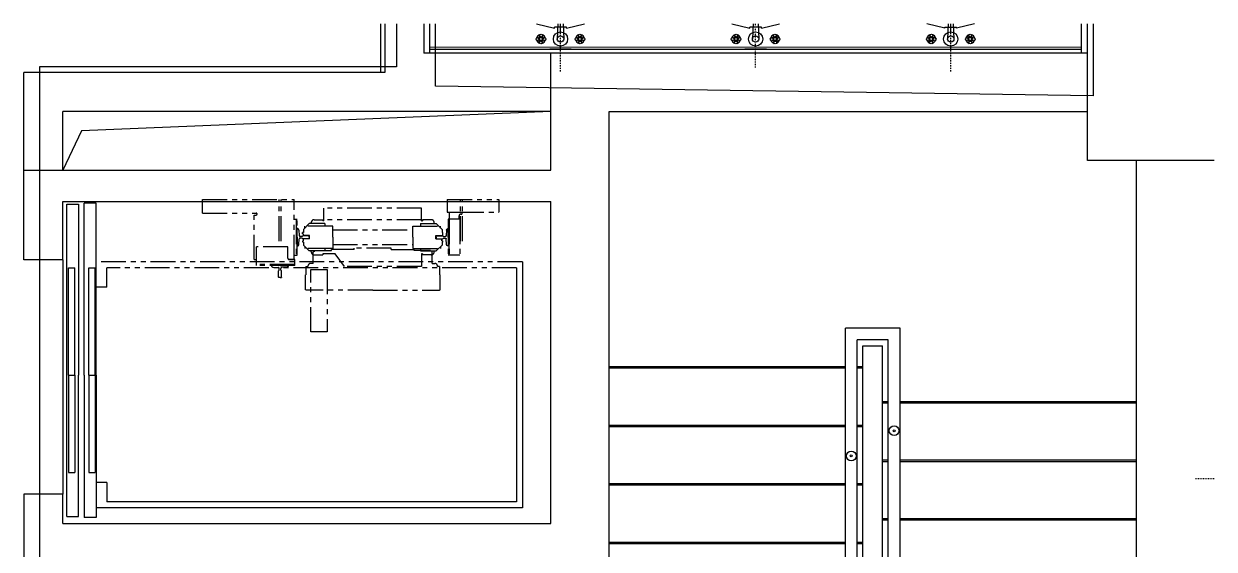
# Model space of a CAD drawing. Header units: millimetres. Extents: x 1372029 to 1392307, y -128194 to -100714.
# Drawn here: x 1385687 to 1391787, y -103406 to -100714 of the extents above; entities that cross this region are included whole.
import ezdxf

# ---------------------------------------------------------------- set-up
doc = ezdxf.new("R2010")
doc.units = ezdxf.units.MM
doc.linetypes.add('DASHDOT2', pattern=[12.7, 6.35, -3.175, 0, -3.175])
doc.linetypes.add('PHANTOMX2', pattern=[127, 63.5, -12.7, 12.7, -12.7, 12.7, -12.7])
for name, color, linetype in [('Baca', 7, 'Continuous'), ('Divar-komek', 7, 'Continuous'), ('Kafel', 7, 'Continuous'), ('Lift', 7, 'Continuous'), ('Meheccer', 7, 'Continuous'), ('Pillekan', 7, 'Continuous'), ('plita 2', 7, 'Continuous'), ('Santexnika', 7, 'Continuous'), ('sutun1', 7, 'Continuous')]:
    doc.layers.add(name, color=color, linetype=linetype)
doc.layers.add('Guzgu', color=165, linetype='Continuous', lineweight=5, true_color=0x385ca8)

msp = doc.modelspace()

# ---------------------------------------------------------------- linework, layer by layer
at = {"layer": 'Baca'}
msp.add_lwpolyline([(1388386.6, -101163.6), (1385982.6, -101261.6), (1385886.6, -101463.6)], dxfattribs=at)
at = {"layer": 'Divar-komek'}
for p, q in [((1387536.6, -100713.6), (1387536.6, -100963.6)), ((1387736.6, -100713.6), (1387736.6, -100863.6)), ((1388386.6, -100863.6), (1387736.6, -100863.6)), ((1387536.6, -100963.6), (1385686.6, -100963.6)), ((1385686.6, -101463.6), (1385686.6, -100963.6)), ((1388386.6, -101163.6), (1385886.6, -101163.6)), ((1385886.6, -101463.6), (1385886.6, -101163.6))]:
    msp.add_line(p, q, dxfattribs=at)
at = {"layer": 'Guzgu'}
msp.add_line((1391106.6, -100833.6), (1387766.6, -100833.6), dxfattribs=at)
at = {"layer": 'Kafel'}
for p, q in [((1387516.6, -100963.6), (1387516.6, -100713.6)), ((1387766.6, -100863.6), (1387766.6, -100713.6)), ((1391106.6, -100863.6), (1391106.6, -100713.6))]:
    msp.add_line(p, q, dxfattribs=at)
at = {"layer": 'Lift'}
for p, q in [((1386602.1, -101683.6), (1386602.1, -101613.6)), ((1385906.6, -101638.6), (1385966.6, -101638.6)), ((1385906.6, -103238.6), (1385906.6, -101638.6)), ((1385966.6, -101638.6), (1385966.6, -102513.6)), ((1386056.6, -101633.6), (1385996.6, -101633.6)), ((1385996.6, -102513.6), (1385996.6, -101633.6)), ((1386056.6, -102513.6), (1386056.6, -101633.6)), ((1385915.6, -102513.6), (1385915.6, -101963.6)), ((1385915.6, -101963.6), (1385947.6, -101963.6)), ((1385947.6, -102513.6), (1385947.6, -101963.6)), ((1386020.6, -101963.6), (1386052.6, -101963.6)), ((1386020.6, -102513.6), (1386020.6, -101963.6)), ((1386052.6, -102513.6), (1386052.6, -101963.6)), ((1386111.6, -102063.6), (1386111.6, -101963.6)), ((1388211.6, -101963.6), (1388211.6, -103163.6)), ((1388241.6, -101932.6), (1388241.6, -103194.6)), ((1386111.6, -102063.6), (1386056.6, -102063.6)), ((1385915.6, -102513.6), (1385915.6, -103013.6)), ((1385915.6, -102513.6), (1385947.6, -102513.6)), ((1385947.6, -102513.6), (1385947.6, -103013.6)), ((1385966.6, -103238.6), (1385966.6, -102513.6)), ((1385996.6, -102513.6), (1385996.6, -103243.6)), ((1386020.6, -102513.6), (1386052.6, -102513.6)), ((1386020.6, -102513.6), (1386020.6, -103013.6)), ((1386052.6, -102513.6), (1386052.6, -103013.6)), ((1386056.6, -102513.6), (1386056.6, -103243.6)), ((1385915.6, -103013.6), (1385947.6, -103013.6)), ((1386020.6, -103013.6), (1386052.6, -103013.6)), ((1386111.6, -103063.6), (1386056.6, -103063.6)), ((1386111.6, -103063.6), (1386111.6, -103163.6)), ((1388241.6, -103194.6), (1386056.6, -103194.6)), ((1388211.6, -103163.6), (1386111.6, -103163.6)), ((1385906.6, -103238.6), (1385966.6, -103238.6)), ((1386056.6, -103243.6), (1385996.6, -103243.6))]:
    msp.add_line(p, q, dxfattribs=at)
at = {"layer": 'Lift', "linetype": 'PHANTOMX2', "ltscale": 2}
for p, q in [((1386602.1, -101613.6), (1387072.1, -101613.6)), ((1386994.6, -101826.9), (1386994.6, -101613.6)), ((1387004.6, -101826.9), (1387004.6, -101613.6)), ((1387072.1, -101921.6), (1387072.1, -101613.6)), ((1387856.6, -101613.6), (1387856.6, -101678.6)), ((1387856.6, -101613.6), (1388121.6, -101613.6)), ((1387924.6, -101826.9), (1387924.6, -101613.6)), ((1387934.6, -101826.9), (1387934.6, -101613.6)), ((1388121.6, -101613.6), (1388121.6, -101678.6)), ((1386602.1, -101683.6), (1386877.1, -101683.6)), ((1387724.6, -101657.6), (1387224.6, -101657.6)), ((1387224.6, -101723.6), (1387224.6, -101657.6)), ((1387724.6, -101723.6), (1387724.6, -101657.6)), ((1387856.6, -101678.6), (1387866.6, -101678.6)), ((1387866.6, -101678.6), (1387866.6, -101715.1)), ((1387866.6, -101678.6), (1387916.6, -101678.6)), ((1387916.6, -101678.6), (1388121.6, -101678.6)), ((1387931.6, -101678.6), (1387931.6, -101688.6)), ((1386867.1, -101693.6), (1386877.1, -101693.6)), ((1386867.1, -101921.6), (1386867.1, -101693.6)), ((1387072.1, -101715.1), (1387087.6, -101715.1)), ((1387083.1, -101715.1), (1387083.1, -101900.1)), ((1387087.6, -101900.1), (1387087.6, -101715.1)), ((1387119.6, -101767.6), (1387149.6, -101737.6)), ((1387229.6, -101737.6), (1387149.6, -101737.6)), ((1387159.6, -101737.6), (1387159.6, -101732.6)), ((1387174.6, -101717.6), (1387219.6, -101717.6)), ((1387219.6, -101717.6), (1387219.6, -101723.6)), ((1387224.6, -101723.6), (1387219.6, -101723.6)), ((1387724.6, -101717.6), (1387224.6, -101717.6)), ((1387224.6, -101723.6), (1387224.6, -101717.6)), ((1387229.6, -101737.6), (1387229.6, -101750.1)), ((1387719.6, -101737.6), (1387719.6, -101750.1)), ((1387719.6, -101737.6), (1387799.6, -101737.6)), ((1387724.6, -101723.6), (1387724.6, -101717.6)), ((1387724.6, -101723.6), (1387729.6, -101723.6)), ((1387729.6, -101717.6), (1387729.6, -101723.6)), ((1387774.6, -101717.6), (1387729.6, -101717.6)), ((1387789.6, -101737.6), (1387789.6, -101732.6)), ((1387829.6, -101767.6), (1387799.6, -101737.6)), ((1387861.6, -101715.1), (1387861.6, -101900.1)), ((1387866.6, -101715.1), (1387861.6, -101715.1)), ((1387866.1, -101900.1), (1387866.1, -101715.1)), ((1387916.6, -101715.1), (1387866.6, -101715.1)), ((1387866.6, -101715.1), (1387866.6, -101897.6)), ((1387916.6, -101698.6), (1387916.6, -101715.1)), ((1387921.6, -101715.1), (1387916.6, -101715.1)), ((1387921.6, -101715.1), (1387921.6, -101900.1)), ((1387926.6, -101688.6), (1387931.6, -101688.6)), ((1387087.6, -101807.6), (1387087.6, -101763.1)), ((1387087.6, -101763.1), (1387088.1, -101763.1)), ((1387087.6, -101807.6), (1387087.6, -101852.1)), ((1387096.1, -101770.5), (1387098.3, -101799)), ((1387112.2, -101803.6), (1387103.3, -101803.6)), ((1387116.2, -101799.7), (1387112.2, -101803.6)), ((1387119.6, -101783.1), (1387114.6, -101783.1)), ((1387114.6, -101789.1), (1387114.6, -101783.1)), ((1387117.6, -101789.1), (1387114.6, -101789.1)), ((1387148.6, -101799.7), (1387116.2, -101799.7)), ((1387117.6, -101789.1), (1387117.6, -101799.1)), ((1387150.6, -101799.1), (1387117.6, -101799.1)), ((1387119.6, -101767.6), (1387119.6, -101783.1)), ((1387269.6, -101750.1), (1387126.6, -101750.1)), ((1387126.6, -101760.6), (1387126.6, -101750.1)), ((1387148.6, -101799.7), (1387149.6, -101800.7)), ((1387149.6, -101807.6), (1387149.6, -101800.7)), ((1387149.6, -101807.6), (1387149.6, -101814.6)), ((1387150.6, -101816.1), (1387150.6, -101799.1)), ((1387269.6, -101807.6), (1387269.6, -101750.1)), ((1387269.6, -101770.1), (1387679.6, -101770.1)), ((1387269.6, -101807.6), (1387269.6, -101865.1)), ((1387679.6, -101807.6), (1387679.6, -101750.1)), ((1387679.6, -101750.1), (1387822.6, -101750.1)), ((1387679.6, -101807.6), (1387679.6, -101865.1)), ((1387798.6, -101799.1), (1387831.6, -101799.1)), ((1387798.6, -101816.1), (1387798.6, -101799.1)), ((1387800.6, -101799.7), (1387799.6, -101800.7)), ((1387799.6, -101807.6), (1387799.6, -101800.7)), ((1387799.6, -101807.6), (1387799.6, -101814.6)), ((1387800.6, -101799.7), (1387833, -101799.7)), ((1387822.6, -101760.6), (1387822.6, -101750.1)), ((1387829.6, -101767.6), (1387829.6, -101783.1)), ((1387829.6, -101783.1), (1387834.6, -101783.1)), ((1387831.6, -101789.1), (1387831.6, -101799.1)), ((1387831.6, -101789.1), (1387834.6, -101789.1)), ((1387833, -101799.7), (1387836.9, -101803.6)), ((1387834.6, -101789.1), (1387834.6, -101783.1)), ((1387836.9, -101803.6), (1387845.9, -101803.6)), ((1387853.1, -101770.5), (1387850.8, -101799)), ((1387861.6, -101763.1), (1387861.1, -101763.1)), ((1387861.6, -101807.6), (1387861.6, -101763.1)), ((1387861.6, -101807.6), (1387861.6, -101852.1)), ((1387039.6, -101856.6), (1386879.6, -101856.6)), ((1386879.6, -101951.6), (1386879.6, -101856.6)), ((1387039.6, -101914.6), (1387039.6, -101856.6)), ((1387087.6, -101852.1), (1387088.1, -101852.1)), ((1387096.1, -101844.8), (1387098.3, -101816.2)), ((1387112.2, -101811.6), (1387103.3, -101811.6)), ((1387116.2, -101815.6), (1387112.2, -101811.6)), ((1387120.6, -101826.1), (1387115.6, -101826.1)), ((1387115.6, -101832.1), (1387115.6, -101826.1)), ((1387119.6, -101832.1), (1387115.6, -101832.1)), ((1387148.6, -101815.6), (1387116.2, -101815.6)), ((1387119.6, -101832.1), (1387119.6, -101847.6)), ((1387119.6, -101847.6), (1387149.6, -101877.6)), ((1387150.6, -101816.1), (1387120.6, -101816.1)), ((1387120.6, -101822.6), (1387120.6, -101816.1)), ((1387120.6, -101826.1), (1387120.6, -101822.6)), ((1387126.6, -101854.6), (1387126.6, -101865.1)), ((1387269.6, -101865.1), (1387126.6, -101865.1)), ((1387148.6, -101815.6), (1387149.6, -101814.6)), ((1387229.6, -101865.1), (1387229.6, -101877.6)), ((1387269.6, -101845.1), (1387679.6, -101845.1)), ((1387569.6, -101862.6), (1387379.6, -101862.6)), ((1387379.6, -101870.6), (1387379.6, -101862.6)), ((1387569.6, -101870.6), (1387569.6, -101862.6)), ((1387679.6, -101865.1), (1387822.6, -101865.1)), ((1387719.6, -101865.1), (1387719.6, -101877.6)), ((1387798.6, -101816.1), (1387828.6, -101816.1)), ((1387800.6, -101815.6), (1387799.6, -101814.6)), ((1387829.6, -101847.6), (1387799.6, -101877.6)), ((1387800.6, -101815.6), (1387833, -101815.6)), ((1387822.6, -101854.6), (1387822.6, -101865.1)), ((1387828.6, -101822.6), (1387828.6, -101816.1)), ((1387828.6, -101826.1), (1387828.6, -101822.6)), ((1387828.6, -101826.1), (1387833.6, -101826.1)), ((1387829.6, -101832.1), (1387829.6, -101847.6)), ((1387829.6, -101832.1), (1387833.6, -101832.1)), ((1387833, -101815.6), (1387836.9, -101811.6)), ((1387833.6, -101832.1), (1387833.6, -101826.1)), ((1387836.9, -101811.6), (1387845.9, -101811.6)), ((1387853.1, -101844.8), (1387850.8, -101816.2)), ((1387861.6, -101852.1), (1387861.1, -101852.1)), ((1386867.1, -101921.6), (1386879.6, -101921.6)), ((1387074.6, -101921.6), (1387046.6, -101921.6)), ((1387047.1, -101921.6), (1387072.1, -101921.6)), ((1387072.1, -101900.1), (1387087.6, -101900.1)), ((1387074.6, -101951.6), (1387074.6, -101921.6)), ((1387229.6, -101877.6), (1387149.6, -101877.6)), ((1387159.6, -101882.6), (1387159.6, -101877.6)), ((1387169.6, -101941.6), (1387169.6, -101884.1)), ((1387174.6, -101879.1), (1387178.7, -101879.1)), ((1387174.6, -101897.6), (1387219.6, -101897.6)), ((1387178.7, -101875.6), (1387178.7, -101879.1)), ((1387178.7, -101875.6), (1387262.7, -101875.6)), ((1387282.4, -101891.6), (1387219.6, -101891.6)), ((1387219.6, -101891.6), (1387219.6, -101897.6)), ((1387262.7, -101871.1), (1387263.2, -101870.6)), ((1387262.7, -101875.6), (1387262.7, -101871.1)), ((1387379.6, -101870.6), (1387263.2, -101870.6)), ((1387329.6, -101957.6), (1387282.4, -101891.6)), ((1387569.6, -101870.6), (1387686, -101870.6)), ((1387686.5, -101871.1), (1387686, -101870.6)), ((1387686.5, -101875.6), (1387686.5, -101871.1)), ((1387770.5, -101875.6), (1387686.5, -101875.6)), ((1387719.6, -101877.6), (1387799.6, -101877.6)), ((1387724.6, -101891.6), (1387724.6, -101957.6)), ((1387729.6, -101891.6), (1387724.6, -101891.6)), ((1387729.6, -101891.6), (1387729.6, -101897.6)), ((1387774.6, -101897.6), (1387729.6, -101897.6)), ((1387770.5, -101875.6), (1387770.5, -101879.1)), ((1387774.6, -101879.1), (1387770.5, -101879.1)), ((1387779.6, -101941.6), (1387779.6, -101884.1)), ((1387789.6, -101882.6), (1387789.6, -101877.6)), ((1387921.6, -101900.1), (1387861.6, -101900.1)), ((1388241.6, -101932.6), (1386056.6, -101932.6)), ((1388211.6, -101963.6), (1386111.6, -101963.6)), ((1387074.6, -101947.1), (1386879.6, -101947.1)), ((1387074.6, -101951.6), (1386879.6, -101951.6)), ((1386999.6, -101951.6), (1386955.1, -101951.6)), ((1386955.1, -101951.6), (1386955.1, -101952.2)), ((1386962.5, -101960.1), (1386991, -101962.4)), ((1386991.6, -101980.2), (1386995.6, -101976.3)), ((1386991.6, -102012.6), (1386991.6, -101980.2)), ((1386995.6, -101976.3), (1386995.6, -101967.4)), ((1386999.6, -101951.6), (1387044.1, -101951.6)), ((1387003.6, -101976.3), (1387003.6, -101967.4)), ((1387007.5, -101980.2), (1387003.6, -101976.3)), ((1387007.5, -102012.6), (1387007.5, -101980.2)), ((1387036.7, -101960.1), (1387008.2, -101962.4)), ((1387044.1, -101951.6), (1387044.1, -101952.2)), ((1387132.6, -101956.6), (1387132.6, -101981.3)), ((1387132.6, -101956.6), (1387142.1, -101956.6)), ((1387132.6, -101981.3), (1387132.6, -101999.3)), ((1387169.6, -101941.6), (1387157.1, -101941.6)), ((1387724.6, -101957.6), (1387329.6, -101957.6)), ((1387779.6, -101941.6), (1387792.1, -101941.6)), ((1387816.6, -101956.6), (1387807.1, -101956.6)), ((1387816.6, -101956.6), (1387816.6, -101981.3)), ((1387816.6, -101981.3), (1387816.6, -101999.3)), ((1386991.6, -102012.6), (1386992.6, -102013.6)), ((1386999.6, -102013.6), (1386992.6, -102013.6)), ((1386999.6, -102013.6), (1387006.5, -102013.6)), ((1387007.5, -102012.6), (1387006.5, -102013.6)), ((1387132.6, -101999.3), (1387129.6, -101999.3)), ((1387129.6, -102076.3), (1387129.6, -101999.3)), ((1387816.6, -101999.3), (1387819.6, -101999.3)), ((1387819.6, -102076.3), (1387819.6, -101999.3)), ((1387132.6, -102076.3), (1387129.6, -102076.3)), ((1387132.6, -102076.3), (1387132.6, -102079.3)), ((1387474.6, -102079.3), (1387132.6, -102079.3)), ((1387474.6, -102079.3), (1387816.6, -102079.3)), ((1387816.6, -102076.3), (1387816.6, -102079.3)), ((1387816.6, -102076.3), (1387819.6, -102076.3))]:
    msp.add_line(p, q, dxfattribs=at)
msp.add_lwpolyline([(1387158.1, -102292.6), (1387158.1, -101972.6), (1387241.1, -101972.6), (1387241.1, -102292.6)], close=True, dxfattribs=at)
for centre, radius, start, end in [((1386877.1, -101688.6), 5, -90, 90), ((1387174.6, -101732.6), 15, 109.47122, 180), ((1387174.6, -101732.6), 15, 90, 109.47122), ((1387774.6, -101732.6), 15, 0, 90), ((1387926.6, -101698.6), 10, 90, 180), ((1387088.1, -101771.1), 8, 4.51769, 90), ((1387103.3, -101798.6), 5, -175.48231, -90), ((1387088.1, -101844.1), 8, -90, -4.51769), ((1387103.3, -101816.6), 5, 90, 175.48231), ((1387046.6, -101914.6), 7, 180, -90), ((1387174.6, -101882.6), 15, 180, -109.47122), ((1387174.6, -101884.1), 5, 90, 180), ((1387174.6, -101882.6), 15, -109.47122, -90), ((1387774.6, -101884.1), 5, 0, 90), ((1387774.6, -101882.6), 15, -90, 0), ((1386963.1, -101952.2), 8, 180, -94.51769), ((1386990.6, -101967.4), 5, 0, 85.48231), ((1387008.6, -101967.4), 5, 94.51769, 180), ((1387036.1, -101952.2), 8, -85.48231, 0), ((1387157.1, -101956.6), 15, 90, 180), ((1387792.1, -101956.6), 15, 0, 90)]:
    msp.add_arc(centre, radius, start, end, dxfattribs=at)
at = {"layer": 'Lift', "linetype": 'PHANTOMX2', "ltscale": 2, "extrusion": (0, 0, -1)}
for centre, major_axis, start_param, end_param in [((1387845.9, -101798.6), (3.54, -3.54), 5.576636, 0.785398), ((1387861.1, -101771.1), (5.66, -5.66), 2.435043, 3.926991), ((1387845.9, -101816.6), (-3.54, -3.54), 2.356194, 3.848142), ((1387861.1, -101844.1), (5.66, -5.66), 0.785398, 2.277346)]:
    msp.add_ellipse(centre, major_axis=major_axis, ratio=1, start_param=start_param, end_param=end_param, dxfattribs=at)
at = {"layer": 'Meheccer'}
for p, q in [((1387766.6, -100843.6), (1391106.6, -100843.6)), ((1389896.6, -104435.5), (1389896.6, -102273.6)), ((1390176.6, -102273.6), (1389896.6, -102273.6)), ((1390176.6, -106153.6), (1390176.6, -102273.6)), ((1389956.6, -104388.1), (1389956.6, -102333.6)), ((1390116.6, -102333.6), (1389956.6, -102333.6)), ((1390116.6, -106093.6), (1390116.6, -102333.6))]:
    msp.add_line(p, q, dxfattribs=at)
for centre, radius in [((1390146.6, -102798.8), 25), ((1390146.6, -102798.8), 5), ((1389926.6, -102928.1), 25), ((1389926.6, -102928.1), 5)]:
    msp.add_circle(centre, radius, dxfattribs=at)
at = {"layer": 'Pillekan'}
for p, q in [((1389986.6, -104364.5), (1389986.6, -102363.6)), ((1389986.6, -102363.6), (1390086.6, -102363.6)), ((1390086.6, -106063.6), (1390086.6, -102363.6)), ((1389896.6, -102471.4), (1388686.6, -102471.4)), ((1389896.6, -102478.5), (1388686.6, -102478.5)), ((1389986.6, -102471.4), (1389956.6, -102471.4)), ((1389986.6, -102478.5), (1389956.6, -102478.5)), ((1390086.6, -102648.8), (1390116.6, -102648.8)), ((1390086.6, -102655.9), (1390116.6, -102655.9)), ((1390176.6, -102648.8), (1391386.6, -102648.8)), ((1390176.6, -102655.9), (1391386.6, -102655.9)), ((1389896.6, -102771.4), (1388686.6, -102771.4)), ((1389896.6, -102778.5), (1388686.6, -102778.5)), ((1389986.6, -102771.4), (1389956.6, -102771.4)), ((1389986.6, -102778.5), (1389956.6, -102778.5)), ((1390086.6, -102948.8), (1390116.6, -102948.8)), ((1390086.6, -102955.9), (1390116.6, -102955.9)), ((1390176.6, -102948.8), (1391386.6, -102948.8)), ((1390176.6, -102955.9), (1391386.6, -102955.9)), ((1389896.6, -103071.4), (1388686.6, -103071.4)), ((1389896.6, -103078.5), (1388686.6, -103078.5)), ((1389986.6, -103071.4), (1389956.6, -103071.4)), ((1389986.6, -103078.5), (1389956.6, -103078.5)), ((1390086.6, -103248.8), (1390116.6, -103248.8)), ((1390086.6, -103255.9), (1390116.6, -103255.9)), ((1390176.6, -103248.8), (1391386.6, -103248.8)), ((1390176.6, -103255.9), (1391386.6, -103255.9)), ((1389896.6, -103371.4), (1388686.6, -103371.4)), ((1389896.6, -103378.5), (1388686.6, -103378.5)), ((1389986.6, -103371.4), (1389956.6, -103371.4)), ((1389986.6, -103378.5), (1389956.6, -103378.5))]:
    msp.add_line(p, q, dxfattribs=at)
at = {"layer": 'plita 2'}
msp.add_line((1385886.6, -101923.6), (1385886.6, -103123.6), dxfattribs=at)
at = {"layer": 'Santexnika'}
for p, q in [((1388466.7, -100731.4), (1388406.5, -100731.4)), ((1388406.5, -100735.8), (1388406.5, -100731.4)), ((1388466.7, -100731.4), (1388406.5, -100731.4)), ((1388406.5, -100735.8), (1388406.5, -100731.4)), ((1388466.7, -100731.4), (1388406.5, -100731.4)), ((1388406.5, -100735.8), (1388406.5, -100731.4)), ((1388466.7, -100731.4), (1388406.5, -100731.4)), ((1388406.5, -100735.8), (1388406.5, -100731.4)), ((1388466.7, -100731.4), (1388406.5, -100731.4)), ((1388406.5, -100735.8), (1388406.5, -100731.4)), ((1388466.7, -100731.4), (1388406.5, -100731.4)), ((1388406.5, -100735.8), (1388406.5, -100731.4)), ((1388466.7, -100731.4), (1388406.5, -100731.4)), ((1388406.5, -100735.8), (1388406.5, -100731.4)), ((1388466.7, -100731.4), (1388406.5, -100731.4)), ((1388406.5, -100735.8), (1388406.5, -100731.4)), ((1388423.5, -100713.6), (1388420.1, -100791.6)), ((1388423.5, -100713.6), (1388420.1, -100791.6)), ((1388423.5, -100713.6), (1388420.1, -100791.6)), ((1388423.5, -100713.6), (1388420.1, -100791.6)), ((1388423.5, -100713.6), (1388420.1, -100791.6)), ((1388423.5, -100713.6), (1388420.1, -100791.6)), ((1388423.5, -100713.6), (1388420.1, -100791.6)), ((1388423.5, -100713.6), (1388420.1, -100791.6)), ((1388449.7, -100713.6), (1388453.1, -100791.6)), ((1388449.7, -100713.6), (1388453.1, -100791.6)), ((1388449.7, -100713.6), (1388453.1, -100791.6)), ((1388449.7, -100713.6), (1388453.1, -100791.6)), ((1388449.7, -100713.6), (1388453.1, -100791.6)), ((1388449.7, -100713.6), (1388453.1, -100791.6)), ((1388449.7, -100713.6), (1388453.1, -100791.6)), ((1388449.7, -100713.6), (1388453.1, -100791.6)), ((1388466.7, -100735.8), (1388466.7, -100731.4)), ((1388466.7, -100735.8), (1388466.7, -100731.4)), ((1388466.7, -100735.8), (1388466.7, -100731.4)), ((1388466.7, -100735.8), (1388466.7, -100731.4)), ((1388466.7, -100735.8), (1388466.7, -100731.4)), ((1388466.7, -100735.8), (1388466.7, -100731.4)), ((1388466.7, -100735.8), (1388466.7, -100731.4)), ((1388466.7, -100735.8), (1388466.7, -100731.4)), ((1389466.7, -100731.4), (1389406.5, -100731.4)), ((1389406.5, -100735.8), (1389406.5, -100731.4)), ((1389466.7, -100731.4), (1389406.5, -100731.4)), ((1389406.5, -100735.8), (1389406.5, -100731.4)), ((1389466.7, -100731.4), (1389406.5, -100731.4)), ((1389406.5, -100735.8), (1389406.5, -100731.4)), ((1389466.7, -100731.4), (1389406.5, -100731.4)), ((1389406.5, -100735.8), (1389406.5, -100731.4)), ((1389466.7, -100731.4), (1389406.5, -100731.4)), ((1389406.5, -100735.8), (1389406.5, -100731.4)), ((1389466.7, -100731.4), (1389406.5, -100731.4)), ((1389406.5, -100735.8), (1389406.5, -100731.4)), ((1389466.7, -100731.4), (1389406.5, -100731.4)), ((1389406.5, -100735.8), (1389406.5, -100731.4)), ((1389466.7, -100731.4), (1389406.5, -100731.4)), ((1389406.5, -100735.8), (1389406.5, -100731.4)), ((1389423.5, -100713.6), (1389420.1, -100791.6)), ((1389423.5, -100713.6), (1389420.1, -100791.6)), ((1389423.5, -100713.6), (1389420.1, -100791.6)), ((1389423.5, -100713.6), (1389420.1, -100791.6)), ((1389423.5, -100713.6), (1389420.1, -100791.6)), ((1389423.5, -100713.6), (1389420.1, -100791.6)), ((1389423.5, -100713.6), (1389420.1, -100791.6)), ((1389423.5, -100713.6), (1389420.1, -100791.6)), ((1389449.7, -100713.6), (1389453.1, -100791.6)), ((1389449.7, -100713.6), (1389453.1, -100791.6)), ((1389449.7, -100713.6), (1389453.1, -100791.6)), ((1389449.7, -100713.6), (1389453.1, -100791.6)), ((1389449.7, -100713.6), (1389453.1, -100791.6)), ((1389449.7, -100713.6), (1389453.1, -100791.6)), ((1389449.7, -100713.6), (1389453.1, -100791.6)), ((1389449.7, -100713.6), (1389453.1, -100791.6)), ((1389466.7, -100735.8), (1389466.7, -100731.4)), ((1389466.7, -100735.8), (1389466.7, -100731.4)), ((1389466.7, -100735.8), (1389466.7, -100731.4)), ((1389466.7, -100735.8), (1389466.7, -100731.4)), ((1389466.7, -100735.8), (1389466.7, -100731.4)), ((1389466.7, -100735.8), (1389466.7, -100731.4)), ((1389466.7, -100735.8), (1389466.7, -100731.4)), ((1389466.7, -100735.8), (1389466.7, -100731.4)), ((1390406.5, -100731.4), (1390466.7, -100731.4)), ((1390406.5, -100735.8), (1390406.5, -100731.4)), ((1390406.5, -100731.4), (1390466.7, -100731.4)), ((1390406.5, -100735.8), (1390406.5, -100731.4)), ((1390406.5, -100731.4), (1390466.7, -100731.4)), ((1390406.5, -100735.8), (1390406.5, -100731.4)), ((1390406.5, -100731.4), (1390466.7, -100731.4)), ((1390406.5, -100735.8), (1390406.5, -100731.4)), ((1390406.5, -100731.4), (1390466.7, -100731.4)), ((1390406.5, -100735.8), (1390406.5, -100731.4)), ((1390406.5, -100731.4), (1390466.7, -100731.4)), ((1390406.5, -100735.8), (1390406.5, -100731.4)), ((1390406.5, -100731.4), (1390466.7, -100731.4)), ((1390406.5, -100735.8), (1390406.5, -100731.4)), ((1390406.5, -100731.4), (1390466.7, -100731.4)), ((1390406.5, -100735.8), (1390406.5, -100731.4)), ((1390423.5, -100713.6), (1390420.1, -100791.6)), ((1390423.5, -100713.6), (1390420.1, -100791.6)), ((1390423.5, -100713.6), (1390420.1, -100791.6)), ((1390423.5, -100713.6), (1390420.1, -100791.6)), ((1390423.5, -100713.6), (1390420.1, -100791.6)), ((1390423.5, -100713.6), (1390420.1, -100791.6)), ((1390423.5, -100713.6), (1390420.1, -100791.6)), ((1390423.5, -100713.6), (1390420.1, -100791.6)), ((1390449.7, -100713.6), (1390453.1, -100791.6)), ((1390449.7, -100713.6), (1390453.1, -100791.6)), ((1390449.7, -100713.6), (1390453.1, -100791.6)), ((1390449.7, -100713.6), (1390453.1, -100791.6)), ((1390449.7, -100713.6), (1390453.1, -100791.6)), ((1390449.7, -100713.6), (1390453.1, -100791.6)), ((1390449.7, -100713.6), (1390453.1, -100791.6)), ((1390449.7, -100713.6), (1390453.1, -100791.6)), ((1390466.7, -100735.8), (1390466.7, -100731.4)), ((1390466.7, -100735.8), (1390466.7, -100731.4)), ((1390466.7, -100735.8), (1390466.7, -100731.4)), ((1390466.7, -100735.8), (1390466.7, -100731.4)), ((1390466.7, -100735.8), (1390466.7, -100731.4)), ((1390466.7, -100735.8), (1390466.7, -100731.4)), ((1390466.7, -100735.8), (1390466.7, -100731.4)), ((1390466.7, -100735.8), (1390466.7, -100731.4)), ((1388325, -100796), (1388328.9, -100796)), ((1388325.5, -100788.2), (1388328.9, -100788.2)), ((1388328.9, -100799.3), (1388328.9, -100784)), ((1388344.2, -100784), (1388328.9, -100784)), ((1388344.2, -100799.3), (1388328.9, -100799.3)), ((1388333.1, -100780.1), (1388333.1, -100784)), ((1388333.1, -100802.3), (1388333.1, -100799.3)), ((1388340.9, -100780.5), (1388340.9, -100784)), ((1388340.9, -100803.9), (1388340.9, -100799.3)), ((1388344.2, -100799.3), (1388344.2, -100784)), ((1388347.7, -100788.2), (1388344.2, -100788.2)), ((1388348.2, -100796), (1388344.2, -100796)), ((1388525, -100796), (1388528.9, -100796)), ((1388525.5, -100788.2), (1388528.9, -100788.2)), ((1388528.9, -100799.3), (1388528.9, -100784)), ((1388528.9, -100784), (1388544.2, -100784)), ((1388528.9, -100799.3), (1388544.2, -100799.3)), ((1388532.3, -100780.5), (1388532.3, -100784)), ((1388532.3, -100803.9), (1388532.3, -100799.3)), ((1388540.1, -100780.1), (1388540.1, -100784)), ((1388540.1, -100802.3), (1388540.1, -100799.3)), ((1388544.2, -100799.3), (1388544.2, -100784)), ((1388547.7, -100788.2), (1388544.2, -100788.2)), ((1388548.2, -100796), (1388544.2, -100796)), ((1389325, -100796), (1389328.9, -100796)), ((1389325.5, -100788.2), (1389328.9, -100788.2)), ((1389328.9, -100799.3), (1389328.9, -100784)), ((1389344.2, -100784), (1389328.9, -100784)), ((1389344.2, -100799.3), (1389328.9, -100799.3)), ((1389333.1, -100780.1), (1389333.1, -100784)), ((1389333.1, -100802.3), (1389333.1, -100799.3)), ((1389340.9, -100780.5), (1389340.9, -100784)), ((1389340.9, -100803.9), (1389340.9, -100799.3)), ((1389344.2, -100799.3), (1389344.2, -100784)), ((1389347.7, -100788.2), (1389344.2, -100788.2)), ((1389348.2, -100796), (1389344.2, -100796)), ((1389525, -100796), (1389528.9, -100796)), ((1389525.5, -100788.2), (1389528.9, -100788.2)), ((1389528.9, -100799.3), (1389528.9, -100784)), ((1389528.9, -100784), (1389544.2, -100784)), ((1389528.9, -100799.3), (1389544.2, -100799.3)), ((1389532.3, -100780.5), (1389532.3, -100784)), ((1389532.3, -100803.9), (1389532.3, -100799.3)), ((1389540.1, -100780.1), (1389540.1, -100784)), ((1389540.1, -100802.3), (1389540.1, -100799.3)), ((1389544.2, -100799.3), (1389544.2, -100784)), ((1389547.7, -100788.2), (1389544.2, -100788.2)), ((1389548.2, -100796), (1389544.2, -100796)), ((1390325, -100796), (1390328.9, -100796)), ((1390325.5, -100788.2), (1390328.9, -100788.2)), ((1390328.9, -100799.3), (1390328.9, -100784)), ((1390344.2, -100784), (1390328.9, -100784)), ((1390344.2, -100799.3), (1390328.9, -100799.3)), ((1390333.1, -100780.1), (1390333.1, -100784)), ((1390333.1, -100802.3), (1390333.1, -100799.3)), ((1390340.9, -100780.5), (1390340.9, -100784)), ((1390340.9, -100803.9), (1390340.9, -100799.3)), ((1390344.2, -100799.3), (1390344.2, -100784)), ((1390347.7, -100788.2), (1390344.2, -100788.2)), ((1390348.2, -100796), (1390344.2, -100796)), ((1390525, -100796), (1390528.9, -100796)), ((1390525.5, -100788.2), (1390528.9, -100788.2)), ((1390528.9, -100799.3), (1390528.9, -100784)), ((1390528.9, -100784), (1390544.2, -100784)), ((1390528.9, -100799.3), (1390544.2, -100799.3)), ((1390532.3, -100780.5), (1390532.3, -100784)), ((1390532.3, -100803.9), (1390532.3, -100799.3)), ((1390540.1, -100780.1), (1390540.1, -100784)), ((1390540.1, -100802.3), (1390540.1, -100799.3)), ((1390544.2, -100799.3), (1390544.2, -100784)), ((1390547.7, -100788.2), (1390544.2, -100788.2)), ((1390548.2, -100796), (1390544.2, -100796)), ((1388492.3, -100843.6), (1388382.2, -100843.6)), ((1389492.3, -100843.6), (1389382.2, -100843.6)), ((1390380.8, -100843.6), (1390491, -100843.6))]:
    msp.add_line(p, q, dxfattribs=at)
at = {"layer": 'Santexnika', "color": 26, "linetype": 'DASHDOT2', "true_color": 0x791e15}
for p, q in [((1388436.6, -100958), (1388436.6, -100713.6)), ((1388436.6, -100958), (1388436.6, -100713.6)), ((1388436.6, -100958), (1388436.6, -100713.6)), ((1388436.6, -100958), (1388436.6, -100713.6)), ((1388436.6, -100958), (1388436.6, -100713.6)), ((1388436.6, -100958), (1388436.6, -100713.6)), ((1388436.6, -100958), (1388436.6, -100713.6)), ((1388436.6, -100958), (1388436.6, -100713.6)), ((1389436.6, -100938), (1389436.6, -100713.6)), ((1389436.6, -100938), (1389436.6, -100713.6)), ((1389436.6, -100938), (1389436.6, -100713.6)), ((1389436.6, -100938), (1389436.6, -100713.6)), ((1389436.6, -100938), (1389436.6, -100713.6)), ((1389436.6, -100938), (1389436.6, -100713.6)), ((1389436.6, -100938), (1389436.6, -100713.6)), ((1389436.6, -100938), (1389436.6, -100713.6)), ((1390436.6, -100958), (1390436.6, -100713.6)), ((1390436.6, -100958), (1390436.6, -100713.6)), ((1390436.6, -100958), (1390436.6, -100713.6)), ((1390436.6, -100958), (1390436.6, -100713.6)), ((1390436.6, -100958), (1390436.6, -100713.6)), ((1390436.6, -100958), (1390436.6, -100713.6)), ((1390436.6, -100958), (1390436.6, -100713.6)), ((1390436.6, -100958), (1390436.6, -100713.6)), ((1391690.4, -103043.6), (1391786.6, -103043.6)), ((1391690.4, -103043.6), (1391786.6, -103043.6)), ((1391690.4, -103043.6), (1391786.6, -103043.6)), ((1391690.4, -103043.6), (1391786.6, -103043.6)), ((1391690.4, -103043.6), (1391786.6, -103043.6)), ((1391690.4, -103043.6), (1391786.6, -103043.6)), ((1391690.4, -103043.6), (1391786.6, -103043.6)), ((1391690.4, -103043.6), (1391786.6, -103043.6))]:
    msp.add_line(p, q, dxfattribs=at)
at = {"layer": 'Santexnika'}
for points in [[(1388314, -100713.6), (1388406.5, -100735.8)], [(1388314, -100713.6), (1388406.5, -100735.8)], [(1388314, -100713.6), (1388406.5, -100735.8)], [(1388314, -100713.6), (1388406.5, -100735.8)], [(1388314, -100713.6), (1388406.5, -100735.8)], [(1388314, -100713.6), (1388406.5, -100735.8)], [(1388314, -100713.6), (1388406.5, -100735.8)], [(1388314, -100713.6), (1388406.5, -100735.8)], [(1388466.7, -100735.8), (1388559.1, -100713.6)], [(1388466.7, -100735.8), (1388559.1, -100713.6)], [(1388466.7, -100735.8), (1388559.1, -100713.6)], [(1388466.7, -100735.8), (1388559.1, -100713.6)], [(1388466.7, -100735.8), (1388559.1, -100713.6)], [(1388466.7, -100735.8), (1388559.1, -100713.6)], [(1388466.7, -100735.8), (1388559.1, -100713.6)], [(1388466.7, -100735.8), (1388559.1, -100713.6)], [(1389314, -100713.6), (1389406.5, -100735.8)], [(1389314, -100713.6), (1389406.5, -100735.8)], [(1389314, -100713.6), (1389406.5, -100735.8)], [(1389314, -100713.6), (1389406.5, -100735.8)], [(1389314, -100713.6), (1389406.5, -100735.8)], [(1389314, -100713.6), (1389406.5, -100735.8)], [(1389314, -100713.6), (1389406.5, -100735.8)], [(1389314, -100713.6), (1389406.5, -100735.8)], [(1389466.7, -100735.8), (1389559.1, -100713.6)], [(1389466.7, -100735.8), (1389559.1, -100713.6)], [(1389466.7, -100735.8), (1389559.1, -100713.6)], [(1389466.7, -100735.8), (1389559.1, -100713.6)], [(1389466.7, -100735.8), (1389559.1, -100713.6)], [(1389466.7, -100735.8), (1389559.1, -100713.6)], [(1389466.7, -100735.8), (1389559.1, -100713.6)], [(1389466.7, -100735.8), (1389559.1, -100713.6)], [(1390406.5, -100735.8), (1390314, -100713.6)], [(1390406.5, -100735.8), (1390314, -100713.6)], [(1390406.5, -100735.8), (1390314, -100713.6)], [(1390406.5, -100735.8), (1390314, -100713.6)], [(1390406.5, -100735.8), (1390314, -100713.6)], [(1390406.5, -100735.8), (1390314, -100713.6)], [(1390406.5, -100735.8), (1390314, -100713.6)], [(1390406.5, -100735.8), (1390314, -100713.6)], [(1390559.1, -100713.6), (1390466.7, -100735.8)], [(1390559.1, -100713.6), (1390466.7, -100735.8)], [(1390559.1, -100713.6), (1390466.7, -100735.8)], [(1390559.1, -100713.6), (1390466.7, -100735.8)], [(1390559.1, -100713.6), (1390466.7, -100735.8)], [(1390559.1, -100713.6), (1390466.7, -100735.8)], [(1390559.1, -100713.6), (1390466.7, -100735.8)], [(1390559.1, -100713.6), (1390466.7, -100735.8)]]:
    msp.add_lwpolyline(points, dxfattribs=at)
for centre, radius in [((1388337.3, -100774.1), 7.36), ((1388436.6, -100791.6), 36.4), ((1388436.6, -100791.6), 36.4), ((1388436.6, -100791.6), 36.4), ((1388436.6, -100791.6), 36.4), ((1388436.6, -100791.6), 36.4), ((1388436.6, -100791.6), 36.4), ((1388436.6, -100791.6), 36.4), ((1388436.6, -100791.6), 36.4), ((1388535.8, -100774.1), 7.36), ((1389337.3, -100774.1), 7.36), ((1389436.6, -100791.6), 36.4), ((1389436.6, -100791.6), 36.4), ((1389436.6, -100791.6), 36.4), ((1389436.6, -100791.6), 36.4), ((1389436.6, -100791.6), 36.4), ((1389436.6, -100791.6), 36.4), ((1389436.6, -100791.6), 36.4), ((1389436.6, -100791.6), 36.4), ((1389535.8, -100774.1), 7.36), ((1390337.3, -100774.1), 7.36), ((1390436.6, -100791.6), 36.4), ((1390436.6, -100791.6), 36.4), ((1390436.6, -100791.6), 36.4), ((1390436.6, -100791.6), 36.4), ((1390436.6, -100791.6), 36.4), ((1390436.6, -100791.6), 36.4), ((1390436.6, -100791.6), 36.4), ((1390436.6, -100791.6), 36.4), ((1390535.8, -100774.1), 7.36), ((1388319, -100791.6), 7.36), ((1388335.8, -100809.2), 7.36), ((1388336.6, -100791.6), 7.71), ((1388354.1, -100791.6), 7.36), ((1388436.6, -100791.6), 16.5), ((1388519, -100791.6), 7.36), ((1388536.6, -100791.6), 7.71), ((1388537.3, -100809.2), 7.36), ((1388554.1, -100791.6), 7.36), ((1389319, -100791.6), 7.36), ((1389335.8, -100809.2), 7.36), ((1389336.6, -100791.6), 7.71), ((1389354.1, -100791.6), 7.36), ((1389436.6, -100791.6), 16.5), ((1389519, -100791.6), 7.36), ((1389536.6, -100791.6), 7.71), ((1389537.3, -100809.2), 7.36), ((1389554.1, -100791.6), 7.36), ((1390319, -100791.6), 7.36), ((1390335.8, -100809.2), 7.36), ((1390336.6, -100791.6), 7.71), ((1390354.1, -100791.6), 7.36), ((1390436.6, -100791.6), 16.5), ((1390519, -100791.6), 7.36), ((1390536.6, -100791.6), 7.71), ((1390537.3, -100809.2), 7.36), ((1390554.1, -100791.6), 7.36)]:
    msp.add_circle(centre, radius, dxfattribs=at)
for centre, radius, start, end in [((1388336.6, -100791.6), 22.8, 102.42013, 165.09696), ((1388336.6, -100791.6), 22.8, 14.90304, 72.61304), ((1388536.6, -100791.6), 22.8, 107.38696, 165.09696), ((1388536.6, -100791.6), 22.8, 14.90304, 77.57987), ((1389336.6, -100791.6), 22.8, 102.42013, 165.09696), ((1389336.6, -100791.6), 22.8, 14.90304, 72.61304), ((1389536.6, -100791.6), 22.8, 107.38696, 165.09696), ((1389536.6, -100791.6), 22.8, 14.90304, 77.57987), ((1390336.6, -100791.6), 22.8, 102.42013, 165.09696), ((1390336.6, -100791.6), 22.8, 14.90304, 72.61304), ((1390536.6, -100791.6), 22.8, 107.38696, 165.09696), ((1390536.6, -100791.6), 22.8, 14.90304, 77.57987), ((1388336.6, -100791.6), 22.8, -165.09594, -107.38594), ((1388336.6, -100791.6), 14, 111.26156, 156.25554), ((1388336.6, -100791.6), 14, -156.25451, -116.22737), ((1388336.6, -100791.6), 22.8, -77.57884, -14.90406), ((1388336.6, -100791.6), 14, -68.73742, -23.74549), ((1388336.6, -100791.6), 14, 23.74446, 63.77161), ((1388536.6, -100791.6), 22.8, -165.09594, -102.42116), ((1388536.6, -100791.6), 14, 116.22839, 156.25554), ((1388536.6, -100791.6), 14, -156.25451, -111.26258), ((1388536.6, -100791.6), 14, 23.74446, 68.73844), ((1388536.6, -100791.6), 14, -63.77263, -23.74549), ((1388536.6, -100791.6), 22.8, -72.61406, -14.90406), ((1389336.6, -100791.6), 22.8, -165.09594, -107.38594), ((1389336.6, -100791.6), 14, 111.26156, 156.25554), ((1389336.6, -100791.6), 14, -156.25451, -116.22737), ((1389336.6, -100791.6), 22.8, -77.57884, -14.90406), ((1389336.6, -100791.6), 14, -68.73742, -23.74549), ((1389336.6, -100791.6), 14, 23.74446, 63.77161), ((1389536.6, -100791.6), 22.8, -165.09594, -102.42116), ((1389536.6, -100791.6), 14, 116.22839, 156.25554), ((1389536.6, -100791.6), 14, -156.25451, -111.26258), ((1389536.6, -100791.6), 14, 23.74446, 68.73844), ((1389536.6, -100791.6), 14, -63.77263, -23.74549), ((1389536.6, -100791.6), 22.8, -72.61406, -14.90406), ((1390336.6, -100791.6), 22.8, -165.09594, -107.38594), ((1390336.6, -100791.6), 14, 111.26156, 156.25554), ((1390336.6, -100791.6), 14, -156.25451, -116.22737), ((1390336.6, -100791.6), 22.8, -77.57884, -14.90406), ((1390336.6, -100791.6), 14, -68.73742, -23.74549), ((1390336.6, -100791.6), 14, 23.74446, 63.77161), ((1390536.6, -100791.6), 22.8, -165.09594, -102.42116), ((1390536.6, -100791.6), 14, 116.22839, 156.25554), ((1390536.6, -100791.6), 14, -156.25451, -111.26258), ((1390536.6, -100791.6), 14, 23.74446, 68.73844), ((1390536.6, -100791.6), 14, -63.77263, -23.74549), ((1390536.6, -100791.6), 22.8, -72.61406, -14.90406)]:
    msp.add_arc(centre, radius, start, end, dxfattribs=at)
at = {"layer": 'sutun1', "color": 134}
for p, q in [((1387596.6, -100713.6), (1387596.6, -100933.6)), ((1387796.6, -101033.6), (1387796.6, -100713.6)), ((1391166.6, -100713.6), (1391166.6, -101083.6)), ((1387596.6, -100933.6), (1385766.6, -100933.6)), ((1385766.6, -100933.6), (1385766.6, -106363.6)), ((1391166.6, -101083.6), (1387796.6, -101033.6))]:
    msp.add_line(p, q, dxfattribs=at)
at = {"layer": 'sutun1'}
for p, q in [((1391136.6, -101413.6), (1391136.6, -100713.6)), ((1391136.6, -100863.6), (1388386.6, -100863.6)), ((1388386.6, -101463.6), (1388386.6, -100863.6)), ((1388686.6, -107093.6), (1388686.6, -101163.6)), ((1388686.6, -101163.6), (1391136.6, -101163.6)), ((1391786.6, -101413.6), (1391136.6, -101413.6)), ((1391386.6, -101413.6), (1391386.6, -107093.6)), ((1385686.6, -101463.6), (1388386.6, -101463.6)), ((1385686.6, -101923.6), (1385686.6, -101463.6)), ((1385886.6, -101623.6), (1388386.6, -101623.6)), ((1385886.6, -101923.6), (1385886.6, -101623.6)), ((1388386.6, -103273.6), (1388386.6, -101623.6)), ((1385886.6, -101923.6), (1385686.6, -101923.6)), ((1385886.6, -103123.6), (1385686.6, -103123.6)), ((1385686.6, -103123.6), (1385686.6, -106393.6)), ((1385886.6, -103273.6), (1385886.6, -103123.6)), ((1385886.6, -103273.6), (1388386.6, -103273.6))]:
    msp.add_line(p, q, dxfattribs=at)

doc.saveas('drawing.dxf')
